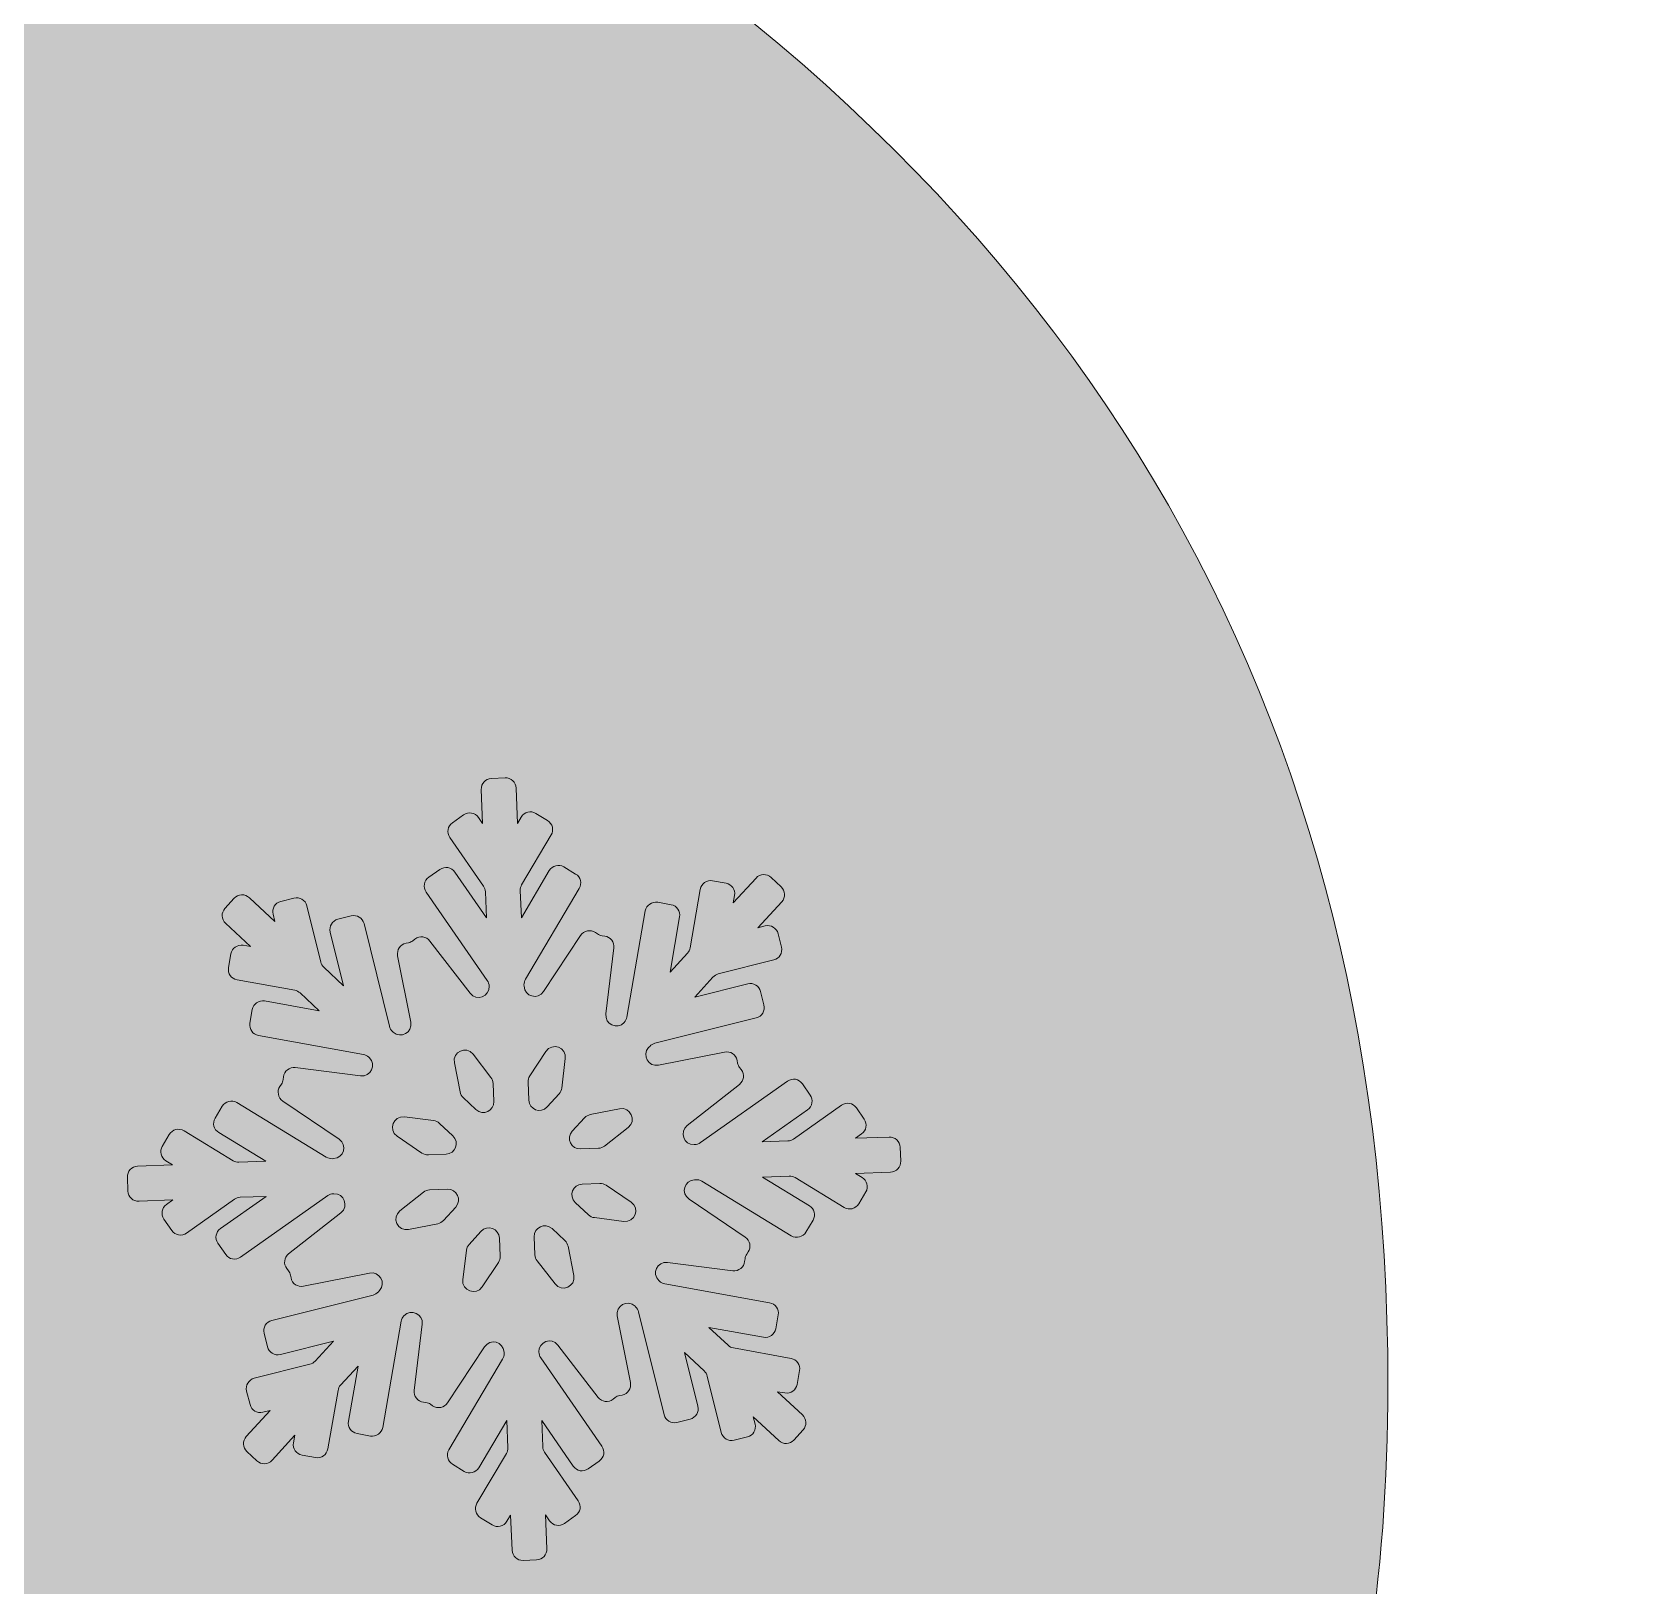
# Model space of a CAD drawing. Header units: millimetres. Extents: x 23 to 212, y -113 to -9.
# Drawn here: x 196 to 212.42, y -50.59 to -34.71 of the extents above; entities that cross this region are included whole.
import ezdxf

# ---------------------------------------------------------------- set-up
doc = ezdxf.new("R2010")
doc.units = ezdxf.units.MM
doc.header["$MEASUREMENT"] = 0
doc.layers.add('engraving', color=7, linetype='Continuous')
doc.layers.add('Layer 1', color=7, linetype='Continuous')

msp = doc.modelspace()

# ---------------------------------------------------------------- hatches: boundary and pattern name
at = {"layer": 'Layer 1'}
h = msp.add_hatch(color=2, dxfattribs=at)
h.dxf.hatch_style = 2
edge = h.paths.add_edge_path()
edge.add_spline(control_points=[(210.685, -79.288), (209.529, -76.47), (207.704, -73.987), (205.211, -71.837), (202.717, -69.689), (199.483, -68.006), (195.51, -66.789), (200.456, -65.005), (204.086, -62.492), (206.397, -59.247), (208.708, -56.004), (209.863, -52.435), (209.863, -48.543), (209.863, -41.326), (206.457, -35.852), (199.645, -32.121), (194.6, -29.33), (188.336, -27.699), (180.863, -27.224), (180.863, -27.224), (180.863, -24.792), (180.863, -24.792), (180.863, -22.224), (178.859, -20.106), (176.338, -19.914), (177.843, -18.799), (178.823, -17.016), (178.823, -14.999), (178.823, -11.618), (176.082, -8.878), (172.702, -8.878), (169.321, -8.878), (166.581, -11.618), (166.581, -14.999), (166.581, -17.016), (167.561, -18.799), (169.066, -19.914), (166.545, -20.106), (164.541, -22.224), (164.541, -24.792), (164.541, -24.792), (164.541, -27.073), (164.541, -27.073), (164.541, -27.073), (132.986, -27.073), (132.986, -27.073), (132.986, -27.073), (132.986, -112.222), (132.986, -112.222), (132.986, -112.222), (178.176, -112.222), (178.176, -112.222), (184.298, -112.222), (189.965, -111.381), (195.175, -109.698), (200.385, -108.016), (204.612, -105.33), (207.856, -101.639), (210.897, -98.112), (212.418, -93.672), (212.418, -88.32), (212.418, -85.117), (211.84, -82.107), (210.685, -79.288)], knot_values=[0, 0, 0, 0, 1, 1, 1, 2, 2, 2, 3, 3, 3, 4, 4, 4, 5, 5, 5, 6, 6, 6, 7, 7, 7, 8, 8, 8, 9, 9, 9, 10, 10, 10, 11, 11, 11, 12, 12, 12, 13, 13, 13, 14, 14, 14, 15, 15, 15, 16, 16, 16, 17, 17, 17, 18, 18, 18, 19, 19, 19, 20, 20, 20, 21, 21, 21, 21], degree=3, periodic=1)
edge = h.paths.add_edge_path()
edge.add_spline(control_points=[(168.894, -14.999), (168.894, -12.899), (170.602, -11.191), (172.702, -11.191), (174.801, -11.191), (176.509, -12.899), (176.509, -14.999), (176.509, -17.098), (174.801, -18.806), (172.702, -18.806), (170.602, -18.806), (168.894, -17.098), (168.894, -14.999)], knot_values=[0, 0, 0, 0, 1, 1, 1, 2, 2, 2, 3, 3, 3, 4, 4, 4, 4], degree=3, periodic=1)
edge = h.paths.add_edge_path()
edge.add_spline(control_points=[(161.024, -47.692), (161.024, -47.692), (174.526, -47.692), (174.526, -47.692), (178.824, -48.097), (180.973, -50.084), (180.973, -53.652), (180.649, -57.788), (178.5, -59.855), (174.526, -59.855), (174.526, -59.855), (161.024, -59.855), (161.024, -59.855), (161.024, -59.855), (161.024, -47.692), (161.024, -47.692)], knot_values=[0, 0, 0, 0, 1, 1, 1, 2, 2, 2, 3, 3, 3, 4, 4, 4, 5, 5, 5, 5], degree=3, periodic=1)
edge = h.paths.add_edge_path()
edge.add_spline(control_points=[(180.791, -89.643), (179.21, -90.911), (177.121, -91.543), (174.526, -91.543), (174.526, -91.543), (161.024, -91.543), (161.024, -91.543), (161.024, -91.543), (161.024, -78.893), (161.024, -78.893), (161.024, -78.893), (174.526, -78.893), (174.526, -78.893), (180.283, -78.893), (183.163, -80.804), (183.163, -84.626), (183.163, -86.703), (182.372, -88.376), (180.791, -89.643)], knot_values=[0, 0, 0, 0, 1, 1, 1, 2, 2, 2, 3, 3, 3, 4, 4, 4, 5, 5, 5, 6, 6, 6, 6], degree=3, periodic=1)

# ---------------------------------------------------------------- linework, layer by layer
at = {"layer": 'engraving', "lineweight": 0}
for points, knots in [([(204.876, -46.105), (204.873, -46.045), (204.823, -45.998), (204.763, -46.001), (204.763, -46.001), (204.418, -46.014), (204.418, -46.014), (204.418, -46.014), (204.482, -45.969), (204.482, -45.969), (204.53, -45.935), (204.542, -45.868), (204.508, -45.819), (204.508, -45.819), (204.428, -45.702), (204.428, -45.702), (204.394, -45.653), (204.325, -45.641), (204.276, -45.675), (204.276, -45.675), (203.786, -46.021), (203.786, -46.021), (203.769, -46.033), (203.749, -46.04), (203.728, -46.041), (203.728, -46.041), (203.464, -46.051), (203.464, -46.051), (203.464, -46.051), (203.93, -45.722), (203.93, -45.722), (203.978, -45.688), (203.99, -45.621), (203.956, -45.572), (203.956, -45.572), (203.876, -45.456), (203.876, -45.456), (203.842, -45.406), (203.773, -45.394), (203.724, -45.429), (203.724, -45.429), (202.833, -46.058), (202.833, -46.058), (202.816, -46.07), (202.795, -46.077), (202.775, -46.078), (202.775, -46.078), (202.769, -46.078), (202.769, -46.078), (202.664, -46.082), (202.615, -45.949), (202.698, -45.884), (202.698, -45.884), (203.232, -45.463), (203.232, -45.463), (203.279, -45.427), (203.288, -45.359), (203.251, -45.312), (203.251, -45.312), (203.234, -45.29), (203.234, -45.29), (203.224, -45.276), (203.217, -45.261), (203.214, -45.244), (203.214, -45.244), (203.208, -45.217), (203.208, -45.217), (203.197, -45.158), (203.139, -45.12), (203.081, -45.132), (203.081, -45.132), (202.406, -45.266), (202.406, -45.266), (202.303, -45.287), (202.234, -45.164), (202.304, -45.087), (202.304, -45.087), (202.316, -45.074), (202.316, -45.074), (202.33, -45.059), (202.349, -45.047), (202.369, -45.042), (202.369, -45.042), (203.404, -44.783), (203.404, -44.783), (203.462, -44.768), (203.498, -44.709), (203.483, -44.651), (203.483, -44.651), (203.449, -44.514), (203.449, -44.514), (203.435, -44.455), (203.376, -44.42), (203.317, -44.434), (203.317, -44.434), (202.775, -44.57), (202.775, -44.57), (202.775, -44.57), (202.962, -44.366), (202.962, -44.366), (202.977, -44.35), (202.995, -44.339), (203.016, -44.334), (203.016, -44.334), (203.583, -44.191), (203.583, -44.191), (203.641, -44.177), (203.676, -44.118), (203.662, -44.06), (203.662, -44.06), (203.628, -43.922), (203.628, -43.922), (203.614, -43.864), (203.555, -43.829), (203.496, -43.843), (203.496, -43.843), (203.422, -43.862), (203.422, -43.862), (203.422, -43.862), (203.665, -43.596), (203.665, -43.596), (203.705, -43.552), (203.703, -43.484), (203.659, -43.443), (203.659, -43.443), (203.556, -43.347), (203.556, -43.347), (203.512, -43.306), (203.443, -43.308), (203.402, -43.353), (203.402, -43.353), (203.17, -43.607), (203.17, -43.607), (203.17, -43.607), (203.183, -43.531), (203.183, -43.531), (203.193, -43.473), (203.154, -43.417), (203.096, -43.406), (203.096, -43.406), (202.958, -43.381), (202.958, -43.381), (202.899, -43.37), (202.842, -43.41), (202.832, -43.469), (202.832, -43.469), (202.728, -44.066), (202.728, -44.066), (202.724, -44.087), (202.715, -44.106), (202.701, -44.121), (202.701, -44.121), (202.523, -44.316), (202.523, -44.316), (202.523, -44.316), (202.621, -43.751), (202.621, -43.751), (202.632, -43.693), (202.593, -43.637), (202.534, -43.626), (202.534, -43.626), (202.397, -43.601), (202.397, -43.601), (202.337, -43.591), (202.281, -43.63), (202.27, -43.689), (202.27, -43.689), (202.081, -44.775), (202.081, -44.775), (202.078, -44.795), (202.069, -44.814), (202.055, -44.829), (202.055, -44.829), (202.055, -44.829), (202.055, -44.829), (201.983, -44.908), (201.854, -44.848), (201.867, -44.743), (201.867, -44.743), (201.949, -44.067), (201.949, -44.067), (201.956, -44.008), (201.914, -43.954), (201.855, -43.946), (201.855, -43.946), (201.829, -43.943), (201.829, -43.943), (201.812, -43.941), (201.796, -43.935), (201.782, -43.925), (201.782, -43.925), (201.76, -43.911), (201.76, -43.911), (201.71, -43.877), (201.642, -43.89), (201.609, -43.941), (201.609, -43.941), (201.23, -44.514), (201.23, -44.514), (201.172, -44.602), (201.035, -44.564), (201.031, -44.458), (201.031, -44.458), (201.03, -44.446), (201.03, -44.446), (201.03, -44.425), (201.035, -44.405), (201.046, -44.387), (201.046, -44.387), (201.595, -43.46), (201.595, -43.46), (201.625, -43.409), (201.609, -43.343), (201.558, -43.312), (201.558, -43.312), (201.438, -43.239), (201.438, -43.239), (201.387, -43.208), (201.319, -43.225), (201.289, -43.277), (201.289, -43.277), (201.003, -43.759), (201.003, -43.759), (201.003, -43.759), (200.991, -43.481), (200.991, -43.481), (200.991, -43.46), (200.996, -43.44), (201.006, -43.422), (201.006, -43.422), (201.308, -42.913), (201.308, -42.913), (201.338, -42.862), (201.322, -42.796), (201.271, -42.765), (201.271, -42.765), (201.151, -42.692), (201.151, -42.692), (201.1, -42.661), (201.032, -42.678), (201.001, -42.73), (201.001, -42.73), (200.964, -42.794), (200.964, -42.794), (200.964, -42.794), (200.949, -42.434), (200.949, -42.434), (200.947, -42.374), (200.896, -42.327), (200.836, -42.329), (200.836, -42.329), (200.697, -42.335), (200.697, -42.335), (200.637, -42.337), (200.59, -42.388), (200.593, -42.448), (200.593, -42.448), (200.607, -42.795), (200.607, -42.795), (200.607, -42.795), (200.565, -42.734), (200.565, -42.734), (200.53, -42.684), (200.462, -42.672), (200.413, -42.707), (200.413, -42.707), (200.298, -42.788), (200.298, -42.788), (200.25, -42.822), (200.238, -42.889), (200.272, -42.938), (200.272, -42.938), (200.616, -43.436), (200.616, -43.436), (200.628, -43.453), (200.634, -43.473), (200.635, -43.493), (200.635, -43.493), (200.646, -43.76), (200.646, -43.76), (200.646, -43.76), (200.322, -43.292), (200.322, -43.292), (200.288, -43.242), (200.22, -43.23), (200.17, -43.265), (200.17, -43.265), (200.056, -43.345), (200.056, -43.345), (200.007, -43.38), (199.996, -43.447), (200.029, -43.496), (200.029, -43.496), (200.655, -44.401), (200.655, -44.401), (200.667, -44.418), (200.673, -44.438), (200.674, -44.459), (200.674, -44.459), (200.674, -44.46), (200.674, -44.46), (200.679, -44.566), (200.544, -44.615), (200.48, -44.531), (200.48, -44.531), (200.068, -43.997), (200.068, -43.997), (200.032, -43.949), (199.963, -43.94), (199.915, -43.978), (199.915, -43.978), (199.895, -43.994), (199.895, -43.994), (199.882, -44.004), (199.866, -44.011), (199.849, -44.015), (199.849, -44.015), (199.824, -44.02), (199.824, -44.02), (199.765, -44.031), (199.727, -44.088), (199.738, -44.147), (199.738, -44.147), (199.873, -44.828), (199.873, -44.828), (199.893, -44.932), (199.769, -45), (199.692, -44.928), (199.692, -44.928), (199.685, -44.922), (199.685, -44.922), (199.67, -44.908), (199.659, -44.889), (199.654, -44.869), (199.654, -44.869), (199.395, -43.819), (199.395, -43.819), (199.38, -43.761), (199.321, -43.726), (199.263, -43.74), (199.263, -43.74), (199.128, -43.774), (199.128, -43.774), (199.07, -43.789), (199.034, -43.847), (199.049, -43.905), (199.049, -43.905), (199.184, -44.454), (199.184, -44.454), (199.184, -44.454), (198.984, -44.266), (198.984, -44.266), (198.968, -44.252), (198.957, -44.233), (198.952, -44.213), (198.952, -44.213), (198.81, -43.637), (198.81, -43.637), (198.795, -43.579), (198.736, -43.543), (198.678, -43.558), (198.678, -43.558), (198.543, -43.592), (198.543, -43.592), (198.485, -43.606), (198.45, -43.665), (198.464, -43.723), (198.464, -43.723), (198.482, -43.798), (198.482, -43.798), (198.482, -43.798), (198.222, -43.554), (198.222, -43.554), (198.178, -43.513), (198.108, -43.515), (198.067, -43.56), (198.067, -43.56), (197.973, -43.664), (197.973, -43.664), (197.933, -43.708), (197.935, -43.775), (197.979, -43.816), (197.979, -43.816), (198.234, -44.054), (198.234, -44.054), (198.234, -44.054), (198.159, -44.041), (198.159, -44.041), (198.1, -44.03), (198.043, -44.07), (198.033, -44.129), (198.033, -44.129), (198.009, -44.269), (198.009, -44.269), (197.999, -44.327), (198.038, -44.383), (198.096, -44.394), (198.096, -44.394), (198.686, -44.501), (198.686, -44.501), (198.706, -44.504), (198.725, -44.514), (198.741, -44.528), (198.741, -44.528), (198.936, -44.711), (198.936, -44.711), (198.936, -44.711), (198.378, -44.61), (198.378, -44.61), (198.319, -44.599), (198.262, -44.639), (198.252, -44.698), (198.252, -44.698), (198.228, -44.838), (198.228, -44.838), (198.218, -44.896), (198.257, -44.952), (198.315, -44.963), (198.315, -44.963), (199.388, -45.157), (199.388, -45.157), (199.408, -45.161), (199.427, -45.17), (199.442, -45.184), (199.442, -45.184), (199.448, -45.189), (199.448, -45.189), (199.524, -45.261), (199.464, -45.389), (199.36, -45.376), (199.36, -45.376), (198.692, -45.291), (198.692, -45.291), (198.632, -45.284), (198.577, -45.326), (198.57, -45.386), (198.57, -45.386), (198.567, -45.413), (198.567, -45.413), (198.565, -45.43), (198.559, -45.446), (198.55, -45.46), (198.55, -45.46), (198.534, -45.483), (198.534, -45.483), (198.502, -45.533), (198.515, -45.599), (198.564, -45.633), (198.564, -45.633), (199.14, -46.023), (199.14, -46.023), (199.226, -46.082), (199.188, -46.217), (199.083, -46.221), (199.083, -46.221), (199.069, -46.222), (199.069, -46.222), (199.048, -46.222), (199.027, -46.217), (199.009, -46.206), (199.009, -46.206), (198.094, -45.648), (198.094, -45.648), (198.042, -45.617), (197.975, -45.634), (197.944, -45.686), (197.944, -45.686), (197.872, -45.807), (197.872, -45.807), (197.842, -45.858), (197.858, -45.924), (197.909, -45.955), (197.909, -45.955), (198.39, -46.248), (198.39, -46.248), (198.39, -46.248), (198.116, -46.259), (198.116, -46.259), (198.094, -46.259), (198.073, -46.254), (198.055, -46.243), (198.055, -46.243), (197.554, -45.937), (197.554, -45.937), (197.502, -45.906), (197.435, -45.923), (197.404, -45.975), (197.404, -45.975), (197.332, -46.096), (197.332, -46.096), (197.302, -46.147), (197.318, -46.213), (197.369, -46.244), (197.369, -46.244), (197.436, -46.285), (197.436, -46.285), (197.436, -46.285), (197.079, -46.299), (197.079, -46.299), (197.019, -46.301), (196.973, -46.352), (196.975, -46.412), (196.975, -46.412), (196.981, -46.553), (196.981, -46.553), (196.983, -46.613), (197.034, -46.66), (197.094, -46.657), (197.094, -46.657), (197.439, -46.644), (197.439, -46.644), (197.439, -46.644), (197.375, -46.689), (197.375, -46.689), (197.326, -46.724), (197.315, -46.791), (197.348, -46.84), (197.348, -46.84), (197.429, -46.956), (197.429, -46.956), (197.463, -47.005), (197.531, -47.018), (197.581, -46.983), (197.581, -46.983), (198.07, -46.637), (198.07, -46.637), (198.087, -46.625), (198.107, -46.618), (198.128, -46.617), (198.128, -46.617), (198.393, -46.607), (198.393, -46.607), (198.393, -46.607), (197.927, -46.936), (197.927, -46.936), (197.878, -46.97), (197.866, -47.037), (197.9, -47.086), (197.9, -47.086), (197.981, -47.202), (197.981, -47.202), (198.015, -47.252), (198.083, -47.264), (198.132, -47.229), (198.132, -47.229), (199.024, -46.6), (199.024, -46.6), (199.041, -46.588), (199.061, -46.581), (199.082, -46.58), (199.082, -46.58), (199.087, -46.58), (199.087, -46.58), (199.192, -46.576), (199.241, -46.709), (199.159, -46.774), (199.159, -46.774), (198.624, -47.195), (198.624, -47.195), (198.577, -47.231), (198.569, -47.299), (198.605, -47.346), (198.605, -47.346), (198.622, -47.368), (198.622, -47.368), (198.633, -47.382), (198.64, -47.397), (198.643, -47.414), (198.643, -47.414), (198.648, -47.441), (198.648, -47.441), (198.66, -47.5), (198.717, -47.538), (198.776, -47.526), (198.776, -47.526), (199.451, -47.392), (199.451, -47.392), (199.554, -47.371), (199.623, -47.494), (199.552, -47.571), (199.552, -47.571), (199.541, -47.584), (199.541, -47.584), (199.527, -47.599), (199.508, -47.611), (199.487, -47.616), (199.487, -47.616), (198.452, -47.875), (198.452, -47.875), (198.394, -47.89), (198.359, -47.949), (198.373, -48.007), (198.373, -48.007), (198.407, -48.144), (198.407, -48.144), (198.422, -48.203), (198.481, -48.238), (198.539, -48.224), (198.539, -48.224), (199.081, -48.088), (199.081, -48.088), (199.081, -48.088), (198.894, -48.292), (198.894, -48.292), (198.88, -48.308), (198.861, -48.319), (198.841, -48.324), (198.841, -48.324), (198.273, -48.467), (198.273, -48.467), (198.215, -48.481), (198.18, -48.54), (198.194, -48.598), (198.194, -48.598), (198.229, -48.736), (198.229, -48.736), (198.243, -48.794), (198.302, -48.829), (198.36, -48.815), (198.36, -48.815), (198.434, -48.796), (198.434, -48.796), (198.434, -48.796), (198.191, -49.062), (198.191, -49.062), (198.151, -49.106), (198.154, -49.174), (198.197, -49.215), (198.197, -49.215), (198.3, -49.311), (198.3, -49.311), (198.344, -49.352), (198.414, -49.35), (198.454, -49.305), (198.454, -49.305), (198.687, -49.05), (198.687, -49.05), (198.687, -49.05), (198.673, -49.127), (198.673, -49.127), (198.663, -49.185), (198.702, -49.241), (198.761, -49.252), (198.761, -49.252), (198.898, -49.277), (198.898, -49.277), (198.958, -49.288), (199.014, -49.248), (199.025, -49.189), (199.025, -49.189), (199.129, -48.592), (199.129, -48.592), (199.132, -48.571), (199.141, -48.552), (199.155, -48.537), (199.155, -48.537), (199.333, -48.342), (199.333, -48.342), (199.333, -48.342), (199.235, -48.907), (199.235, -48.907), (199.225, -48.965), (199.264, -49.021), (199.323, -49.032), (199.323, -49.032), (199.46, -49.057), (199.46, -49.057), (199.519, -49.068), (199.576, -49.028), (199.586, -48.969), (199.586, -48.969), (199.775, -47.883), (199.775, -47.883), (199.779, -47.863), (199.788, -47.844), (199.802, -47.829), (199.802, -47.829), (199.802, -47.829), (199.802, -47.829), (199.873, -47.751), (200.003, -47.81), (199.99, -47.915), (199.99, -47.915), (199.908, -48.591), (199.908, -48.591), (199.9, -48.65), (199.942, -48.704), (200.002, -48.712), (200.002, -48.712), (200.028, -48.715), (200.028, -48.715), (200.045, -48.717), (200.061, -48.723), (200.075, -48.733), (200.075, -48.733), (200.096, -48.748), (200.096, -48.748), (200.146, -48.781), (200.215, -48.768), (200.248, -48.718), (200.248, -48.718), (200.627, -48.144), (200.627, -48.144), (200.685, -48.056), (200.821, -48.094), (200.826, -48.2), (200.826, -48.2), (200.826, -48.212), (200.826, -48.212), (200.827, -48.233), (200.822, -48.254), (200.811, -48.272), (200.811, -48.272), (200.262, -49.198), (200.262, -49.198), (200.231, -49.249), (200.248, -49.315), (200.298, -49.346), (200.298, -49.346), (200.418, -49.419), (200.418, -49.419), (200.47, -49.45), (200.537, -49.434), (200.568, -49.382), (200.568, -49.382), (200.854, -48.9), (200.854, -48.9), (200.854, -48.9), (200.865, -49.177), (200.865, -49.177), (200.866, -49.198), (200.861, -49.218), (200.85, -49.236), (200.85, -49.236), (200.549, -49.745), (200.549, -49.745), (200.518, -49.796), (200.535, -49.862), (200.585, -49.893), (200.585, -49.893), (200.705, -49.966), (200.705, -49.966), (200.757, -49.997), (200.824, -49.981), (200.855, -49.929), (200.855, -49.929), (200.893, -49.865), (200.893, -49.865), (200.893, -49.865), (200.908, -50.225), (200.908, -50.225), (200.91, -50.284), (200.96, -50.331), (201.02, -50.329), (201.02, -50.329), (201.159, -50.323), (201.159, -50.323), (201.219, -50.321), (201.266, -50.27), (201.264, -50.21), (201.264, -50.21), (201.25, -49.863), (201.25, -49.863), (201.25, -49.863), (201.292, -49.924), (201.292, -49.924), (201.326, -49.974), (201.395, -49.986), (201.444, -49.951), (201.444, -49.951), (201.558, -49.871), (201.558, -49.871), (201.607, -49.836), (201.619, -49.769), (201.585, -49.72), (201.585, -49.72), (201.24, -49.222), (201.24, -49.222), (201.229, -49.205), (201.222, -49.185), (201.221, -49.165), (201.221, -49.165), (201.211, -48.898), (201.211, -48.898), (201.211, -48.898), (201.534, -49.366), (201.534, -49.366), (201.569, -49.416), (201.637, -49.428), (201.686, -49.393), (201.686, -49.393), (201.8, -49.313), (201.8, -49.313), (201.849, -49.278), (201.861, -49.211), (201.827, -49.162), (201.827, -49.162), (201.201, -48.257), (201.201, -48.257), (201.19, -48.24), (201.183, -48.22), (201.182, -48.2), (201.182, -48.2), (201.182, -48.198), (201.182, -48.198), (201.178, -48.092), (201.312, -48.043), (201.377, -48.127), (201.377, -48.127), (201.788, -48.662), (201.788, -48.662), (201.825, -48.709), (201.894, -48.718), (201.941, -48.681), (201.941, -48.681), (201.962, -48.665), (201.962, -48.665), (201.975, -48.654), (201.991, -48.647), (202.007, -48.643), (202.007, -48.643), (202.033, -48.638), (202.033, -48.638), (202.092, -48.627), (202.13, -48.57), (202.118, -48.511), (202.118, -48.511), (201.984, -47.83), (201.984, -47.83), (201.964, -47.726), (202.088, -47.658), (202.165, -47.73), (202.165, -47.73), (202.171, -47.736), (202.171, -47.736), (202.186, -47.75), (202.197, -47.769), (202.202, -47.789), (202.202, -47.789), (202.462, -48.839), (202.462, -48.839), (202.476, -48.897), (202.535, -48.932), (202.594, -48.918), (202.594, -48.918), (202.729, -48.884), (202.729, -48.884), (202.787, -48.869), (202.822, -48.811), (202.808, -48.753), (202.808, -48.753), (202.672, -48.204), (202.672, -48.204), (202.672, -48.204), (202.873, -48.392), (202.873, -48.392), (202.888, -48.406), (202.899, -48.425), (202.904, -48.445), (202.904, -48.445), (203.047, -49.021), (203.047, -49.021), (203.061, -49.08), (203.12, -49.115), (203.179, -49.1), (203.179, -49.1), (203.314, -49.066), (203.314, -49.066), (203.372, -49.052), (203.407, -48.993), (203.393, -48.935), (203.393, -48.935), (203.374, -48.861), (203.374, -48.861), (203.374, -48.861), (203.635, -49.104), (203.635, -49.104), (203.679, -49.146), (203.748, -49.143), (203.789, -49.098), (203.789, -49.098), (203.884, -48.994), (203.884, -48.994), (203.924, -48.951), (203.921, -48.883), (203.878, -48.842), (203.878, -48.842), (203.623, -48.604), (203.623, -48.604), (203.623, -48.604), (203.697, -48.617), (203.697, -48.617), (203.756, -48.628), (203.813, -48.588), (203.823, -48.529), (203.823, -48.529), (203.848, -48.389), (203.848, -48.389), (203.858, -48.331), (203.819, -48.274), (203.76, -48.264), (203.76, -48.264), (203.171, -48.157), (203.171, -48.157), (203.15, -48.154), (203.131, -48.144), (203.116, -48.13), (203.116, -48.13), (202.921, -47.947), (202.921, -47.947), (202.921, -47.947), (203.478, -48.048), (203.478, -48.048), (203.538, -48.059), (203.594, -48.019), (203.604, -47.96), (203.604, -47.96), (203.629, -47.82), (203.629, -47.82), (203.639, -47.762), (203.6, -47.706), (203.541, -47.695), (203.541, -47.695), (202.469, -47.501), (202.469, -47.501), (202.448, -47.497), (202.429, -47.488), (202.414, -47.474), (202.414, -47.474), (202.409, -47.469), (202.409, -47.469), (202.332, -47.397), (202.392, -47.269), (202.497, -47.282), (202.497, -47.282), (203.165, -47.367), (203.165, -47.367), (203.225, -47.374), (203.279, -47.332), (203.286, -47.272), (203.286, -47.272), (203.29, -47.245), (203.29, -47.245), (203.292, -47.228), (203.298, -47.212), (203.307, -47.198), (203.307, -47.198), (203.322, -47.175), (203.322, -47.175), (203.355, -47.125), (203.342, -47.059), (203.292, -47.025), (203.292, -47.025), (202.717, -46.635), (202.717, -46.635), (202.63, -46.577), (202.669, -46.441), (202.774, -46.437), (202.774, -46.437), (202.787, -46.437), (202.787, -46.437), (202.808, -46.436), (202.83, -46.441), (202.848, -46.452), (202.848, -46.452), (203.763, -47.01), (203.763, -47.01), (203.814, -47.041), (203.882, -47.024), (203.913, -46.972), (203.913, -46.972), (203.985, -46.851), (203.985, -46.851), (204.015, -46.8), (203.998, -46.734), (203.948, -46.703), (203.948, -46.703), (203.467, -46.41), (203.467, -46.41), (203.467, -46.41), (203.741, -46.4), (203.741, -46.4), (203.762, -46.399), (203.783, -46.404), (203.801, -46.415), (203.801, -46.415), (204.303, -46.721), (204.303, -46.721), (204.354, -46.752), (204.422, -46.735), (204.452, -46.683), (204.452, -46.683), (204.524, -46.562), (204.524, -46.562), (204.555, -46.511), (204.538, -46.445), (204.487, -46.414), (204.487, -46.414), (204.42, -46.373), (204.42, -46.373), (204.42, -46.373), (204.777, -46.359), (204.777, -46.359), (204.837, -46.357), (204.884, -46.307), (204.881, -46.247), (204.881, -46.247), (204.876, -46.105), (204.876, -46.105)], [0, 0, 0, 0, 1, 1, 1, 2, 2, 2, 3, 3, 3, 4, 4, 4, 5, 5, 5, 6, 6, 6, 7, 7, 7, 8, 8, 8, 9, 9, 9, 10, 10, 10, 11, 11, 11, 12, 12, 12, 13, 13, 13, 14, 14, 14, 15, 15, 15, 16, 16, 16, 17, 17, 17, 18, 18, 18, 19, 19, 19, 20, 20, 20, 21, 21, 21, 22, 22, 22, 23, 23, 23, 24, 24, 24, 25, 25, 25, 26, 26, 26, 27, 27, 27, 28, 28, 28, 29, 29, 29, 30, 30, 30, 31, 31, 31, 32, 32, 32, 33, 33, 33, 34, 34, 34, 35, 35, 35, 36, 36, 36, 37, 37, 37, 38, 38, 38, 39, 39, 39, 40, 40, 40, 41, 41, 41, 42, 42, 42, 43, 43, 43, 44, 44, 44, 45, 45, 45, 46, 46, 46, 47, 47, 47, 48, 48, 48, 49, 49, 49, 50, 50, 50, 51, 51, 51, 52, 52, 52, 53, 53, 53, 54, 54, 54, 55, 55, 55, 56, 56, 56, 57, 57, 57, 58, 58, 58, 59, 59, 59, 60, 60, 60, 61, 61, 61, 62, 62, 62, 63, 63, 63, 64, 64, 64, 65, 65, 65, 66, 66, 66, 67, 67, 67, 68, 68, 68, 69, 69, 69, 70, 70, 70, 71, 71, 71, 72, 72, 72, 73, 73, 73, 74, 74, 74, 75, 75, 75, 76, 76, 76, 77, 77, 77, 78, 78, 78, 79, 79, 79, 80, 80, 80, 81, 81, 81, 82, 82, 82, 83, 83, 83, 84, 84, 84, 85, 85, 85, 86, 86, 86, 87, 87, 87, 88, 88, 88, 89, 89, 89, 90, 90, 90, 91, 91, 91, 92, 92, 92, 93, 93, 93, 94, 94, 94, 95, 95, 95, 96, 96, 96, 97, 97, 97, 98, 98, 98, 99, 99, 99, 100, 100, 100, 101, 101, 101, 102, 102, 102, 103, 103, 103, 104, 104, 104, 105, 105, 105, 106, 106, 106, 107, 107, 107, 108, 108, 108, 109, 109, 109, 110, 110, 110, 111, 111, 111, 112, 112, 112, 113, 113, 113, 114, 114, 114, 115, 115, 115, 116, 116, 116, 117, 117, 117, 118, 118, 118, 119, 119, 119, 120, 120, 120, 121, 121, 121, 122, 122, 122, 123, 123, 123, 124, 124, 124, 125, 125, 125, 126, 126, 126, 127, 127, 127, 128, 128, 128, 129, 129, 129, 130, 130, 130, 131, 131, 131, 132, 132, 132, 133, 133, 133, 134, 134, 134, 135, 135, 135, 136, 136, 136, 137, 137, 137, 138, 138, 138, 139, 139, 139, 140, 140, 140, 141, 141, 141, 142, 142, 142, 143, 143, 143, 144, 144, 144, 145, 145, 145, 146, 146, 146, 147, 147, 147, 148, 148, 148, 149, 149, 149, 150, 150, 150, 151, 151, 151, 152, 152, 152, 153, 153, 153, 154, 154, 154, 155, 155, 155, 156, 156, 156, 157, 157, 157, 158, 158, 158, 159, 159, 159, 160, 160, 160, 161, 161, 161, 162, 162, 162, 163, 163, 163, 164, 164, 164, 165, 165, 165, 166, 166, 166, 167, 167, 167, 168, 168, 168, 169, 169, 169, 170, 170, 170, 171, 171, 171, 172, 172, 172, 173, 173, 173, 174, 174, 174, 175, 175, 175, 176, 176, 176, 177, 177, 177, 178, 178, 178, 179, 179, 179, 180, 180, 180, 181, 181, 181, 182, 182, 182, 183, 183, 183, 184, 184, 184, 185, 185, 185, 186, 186, 186, 187, 187, 187, 188, 188, 188, 189, 189, 189, 190, 190, 190, 191, 191, 191, 192, 192, 192, 193, 193, 193, 194, 194, 194, 195, 195, 195, 196, 196, 196, 197, 197, 197, 198, 198, 198, 199, 199, 199, 200, 200, 200, 201, 201, 201, 202, 202, 202, 203, 203, 203, 204, 204, 204, 205, 205, 205, 206, 206, 206, 207, 207, 207, 208, 208, 208, 209, 209, 209, 210, 210, 210, 211, 211, 211, 212, 212, 212, 213, 213, 213, 214, 214, 214, 215, 215, 215, 216, 216, 216, 217, 217, 217, 218, 218, 218, 219, 219, 219, 220, 220, 220, 221, 221, 221, 222, 222, 222, 223, 223, 223, 224, 224, 224, 225, 225, 225, 226, 226, 226, 227, 227, 227, 228, 228, 228, 229, 229, 229, 230, 230, 230, 231, 231, 231, 232, 232, 232, 233, 233, 233, 234, 234, 234, 235, 235, 235, 236, 236, 236, 237, 237, 237, 238, 238, 238, 239, 239, 239, 240, 240, 240, 241, 241, 241, 242, 242, 242, 243, 243, 243, 244, 244, 244, 245, 245, 245, 246, 246, 246, 247, 247, 247, 248, 248, 248, 249, 249, 249, 250, 250, 250, 251, 251, 251, 252, 252, 252, 253, 253, 253, 254, 254, 254, 255, 255, 255, 256, 256, 256, 257, 257, 257, 258, 258, 258, 259, 259, 259, 260, 260, 260, 261, 261, 261, 262, 262, 262, 263, 263, 263, 264, 264, 264, 265, 265, 265, 266, 266, 266, 267, 267, 267, 268, 268, 268, 269, 269, 269, 270, 270, 270, 271, 271, 271, 272, 272, 272, 273, 273, 273, 274, 274, 274, 275, 275, 275, 276, 276, 276, 277, 277, 277, 278, 278, 278, 279, 279, 279, 280, 280, 280, 281, 281, 281, 282, 282, 282, 283, 283, 283, 284, 284, 284, 285, 285, 285, 286, 286, 286, 287, 287, 287, 288, 288, 288, 289, 289, 289, 290, 290, 290, 291, 291, 291, 292, 292, 292, 293, 293, 293, 294, 294, 294, 295, 295, 295, 296, 296, 296, 297, 297, 297, 298, 298, 298, 299, 299, 299, 300, 300, 300, 301, 301, 301, 302, 302, 302, 303, 303, 303, 304, 304, 304, 305, 305, 305, 306, 306, 306, 307, 307, 307, 308, 308, 308, 309, 309, 309, 310, 310, 310, 311, 311, 311, 312, 312, 312, 313, 313, 313, 314, 314, 314, 315, 315, 315, 316, 316, 316, 317, 317, 317, 318, 318, 318, 319, 319, 319, 320, 320, 320, 321, 321, 321, 322, 322, 322, 323, 323, 323, 324, 324, 324, 325, 325, 325, 326, 326, 326, 327, 327, 327, 328, 328, 328, 329, 329, 329, 330, 330, 330, 331, 331, 331, 332, 332, 332, 333, 333, 333, 334, 334, 334, 335, 335, 335, 336, 336, 336, 336]), ([(200.51, -45.155), (200.51, -45.155), (200.692, -45.392), (200.692, -45.392), (200.706, -45.409), (200.714, -45.431), (200.714, -45.453), (200.714, -45.453), (200.722, -45.637), (200.722, -45.637), (200.726, -45.734), (200.61, -45.787), (200.539, -45.721), (200.539, -45.721), (200.409, -45.598), (200.409, -45.598), (200.392, -45.583), (200.381, -45.562), (200.376, -45.54), (200.376, -45.54), (200.318, -45.242), (200.318, -45.242), (200.295, -45.13), (200.44, -45.064), (200.51, -45.155)], [0, 0, 0, 0, 1, 1, 1, 2, 2, 2, 3, 3, 3, 4, 4, 4, 5, 5, 5, 6, 6, 6, 7, 7, 7, 8, 8, 8, 8]), ([(201.078, -45.624), (201.078, -45.624), (201.071, -45.441), (201.071, -45.441), (201.07, -45.418), (201.076, -45.395), (201.089, -45.376), (201.089, -45.376), (201.254, -45.126), (201.254, -45.126), (201.317, -45.03), (201.466, -45.085), (201.452, -45.199), (201.452, -45.199), (201.416, -45.5), (201.416, -45.5), (201.413, -45.522), (201.403, -45.543), (201.388, -45.56), (201.388, -45.56), (201.267, -45.693), (201.267, -45.693), (201.201, -45.764), (201.082, -45.721), (201.078, -45.624)], [0, 0, 0, 0, 1, 1, 1, 2, 2, 2, 3, 3, 3, 4, 4, 4, 5, 5, 5, 6, 6, 6, 7, 7, 7, 8, 8, 8, 8]), ([(199.987, -46.165), (199.987, -46.165), (199.732, -45.992), (199.732, -45.992), (199.638, -45.928), (199.693, -45.78), (199.807, -45.795), (199.807, -45.795), (200.106, -45.833), (200.106, -45.833), (200.128, -45.836), (200.149, -45.845), (200.166, -45.861), (200.166, -45.861), (200.303, -45.989), (200.303, -45.989), (200.373, -46.055), (200.329, -46.173), (200.233, -46.176), (200.233, -46.176), (200.052, -46.183), (200.052, -46.183), (200.029, -46.184), (200.006, -46.178), (199.987, -46.165)], [0, 0, 0, 0, 1, 1, 1, 2, 2, 2, 3, 3, 3, 4, 4, 4, 5, 5, 5, 6, 6, 6, 7, 7, 7, 8, 8, 8, 8]), ([(201.524, -45.941), (201.524, -45.941), (201.649, -45.804), (201.649, -45.804), (201.665, -45.787), (201.685, -45.776), (201.708, -45.771), (201.708, -45.771), (202.006, -45.712), (202.006, -45.712), (202.118, -45.689), (202.184, -45.833), (202.095, -45.903), (202.095, -45.903), (201.854, -46.093), (201.854, -46.093), (201.836, -46.107), (201.814, -46.115), (201.791, -46.116), (201.791, -46.116), (201.609, -46.123), (201.609, -46.123), (201.512, -46.127), (201.459, -46.013), (201.524, -45.941)], [0, 0, 0, 0, 1, 1, 1, 2, 2, 2, 3, 3, 3, 4, 4, 4, 5, 5, 5, 6, 6, 6, 7, 7, 7, 8, 8, 8, 8]), ([(200.332, -46.717), (200.332, -46.717), (200.207, -46.854), (200.207, -46.854), (200.192, -46.871), (200.171, -46.882), (200.148, -46.887), (200.148, -46.887), (199.85, -46.946), (199.85, -46.946), (199.738, -46.969), (199.672, -46.825), (199.762, -46.755), (199.762, -46.755), (200.002, -46.565), (200.002, -46.565), (200.02, -46.551), (200.042, -46.543), (200.065, -46.542), (200.065, -46.542), (200.248, -46.535), (200.248, -46.535), (200.344, -46.531), (200.397, -46.646), (200.332, -46.717)], [0, 0, 0, 0, 1, 1, 1, 2, 2, 2, 3, 3, 3, 4, 4, 4, 5, 5, 5, 6, 6, 6, 7, 7, 7, 8, 8, 8, 8]), ([(201.87, -46.493), (201.87, -46.493), (202.124, -46.666), (202.124, -46.666), (202.219, -46.73), (202.163, -46.878), (202.05, -46.863), (202.05, -46.863), (201.751, -46.825), (201.751, -46.825), (201.728, -46.823), (201.707, -46.813), (201.69, -46.797), (201.69, -46.797), (201.554, -46.669), (201.554, -46.669), (201.484, -46.603), (201.528, -46.485), (201.624, -46.482), (201.624, -46.482), (201.805, -46.475), (201.805, -46.475), (201.828, -46.474), (201.85, -46.48), (201.87, -46.493)], [0, 0, 0, 0, 1, 1, 1, 2, 2, 2, 3, 3, 3, 4, 4, 4, 5, 5, 5, 6, 6, 6, 7, 7, 7, 8, 8, 8, 8]), ([(200.778, -47.034), (200.778, -47.034), (200.786, -47.218), (200.786, -47.218), (200.787, -47.24), (200.781, -47.263), (200.768, -47.282), (200.768, -47.282), (200.603, -47.532), (200.603, -47.532), (200.54, -47.628), (200.391, -47.573), (200.404, -47.459), (200.404, -47.459), (200.441, -47.158), (200.441, -47.158), (200.444, -47.136), (200.453, -47.115), (200.469, -47.098), (200.469, -47.098), (200.59, -46.965), (200.59, -46.965), (200.655, -46.894), (200.775, -46.937), (200.778, -47.034)], [0, 0, 0, 0, 1, 1, 1, 2, 2, 2, 3, 3, 3, 4, 4, 4, 5, 5, 5, 6, 6, 6, 7, 7, 7, 8, 8, 8, 8]), ([(201.347, -47.503), (201.347, -47.503), (201.165, -47.266), (201.165, -47.266), (201.151, -47.249), (201.143, -47.227), (201.142, -47.205), (201.142, -47.205), (201.135, -47.021), (201.135, -47.021), (201.131, -46.924), (201.246, -46.871), (201.317, -46.937), (201.317, -46.937), (201.448, -47.06), (201.448, -47.06), (201.465, -47.075), (201.476, -47.096), (201.48, -47.118), (201.48, -47.118), (201.539, -47.416), (201.539, -47.416), (201.561, -47.528), (201.416, -47.594), (201.347, -47.503)], [0, 0, 0, 0, 1, 1, 1, 2, 2, 2, 3, 3, 3, 4, 4, 4, 5, 5, 5, 6, 6, 6, 7, 7, 7, 8, 8, 8, 8])]:
    msp.add_open_spline(points, degree=3, knots=knots, dxfattribs=at)
at = {"layer": 'Layer 1', "lineweight": 0}
msp.add_open_spline([(210.685, -79.288), (209.529, -76.47), (207.704, -73.987), (205.211, -71.837), (202.717, -69.689), (199.483, -68.006), (195.51, -66.789), (200.456, -65.005), (204.086, -62.492), (206.397, -59.247), (208.708, -56.004), (209.863, -52.435), (209.863, -48.543), (209.863, -41.326), (206.457, -35.852), (199.645, -32.121), (194.6, -29.33), (188.336, -27.699), (180.863, -27.224), (180.863, -27.224), (180.863, -24.792), (180.863, -24.792), (180.863, -22.224), (178.859, -20.106), (176.338, -19.914), (177.843, -18.799), (178.823, -17.016), (178.823, -14.999), (178.823, -11.618), (176.082, -8.878), (172.702, -8.878), (169.321, -8.878), (166.581, -11.618), (166.581, -14.999), (166.581, -17.016), (167.561, -18.799), (169.066, -19.914), (166.545, -20.106), (164.541, -22.224), (164.541, -24.792), (164.541, -24.792), (164.541, -27.073), (164.541, -27.073), (164.541, -27.073), (132.986, -27.073), (132.986, -27.073), (132.986, -27.073), (132.986, -112.222), (132.986, -112.222), (132.986, -112.222), (178.176, -112.222), (178.176, -112.222), (184.298, -112.222), (189.965, -111.381), (195.175, -109.698), (200.385, -108.016), (204.612, -105.33), (207.856, -101.639), (210.897, -98.112), (212.418, -93.672), (212.418, -88.32), (212.418, -85.117), (211.84, -82.107), (210.685, -79.288)], degree=3, knots=[0, 0, 0, 0, 1, 1, 1, 2, 2, 2, 3, 3, 3, 4, 4, 4, 5, 5, 5, 6, 6, 6, 7, 7, 7, 8, 8, 8, 9, 9, 9, 10, 10, 10, 11, 11, 11, 12, 12, 12, 13, 13, 13, 14, 14, 14, 15, 15, 15, 16, 16, 16, 17, 17, 17, 18, 18, 18, 19, 19, 19, 20, 20, 20, 21, 21, 21, 21], dxfattribs=at)

doc.saveas('drawing.dxf')
